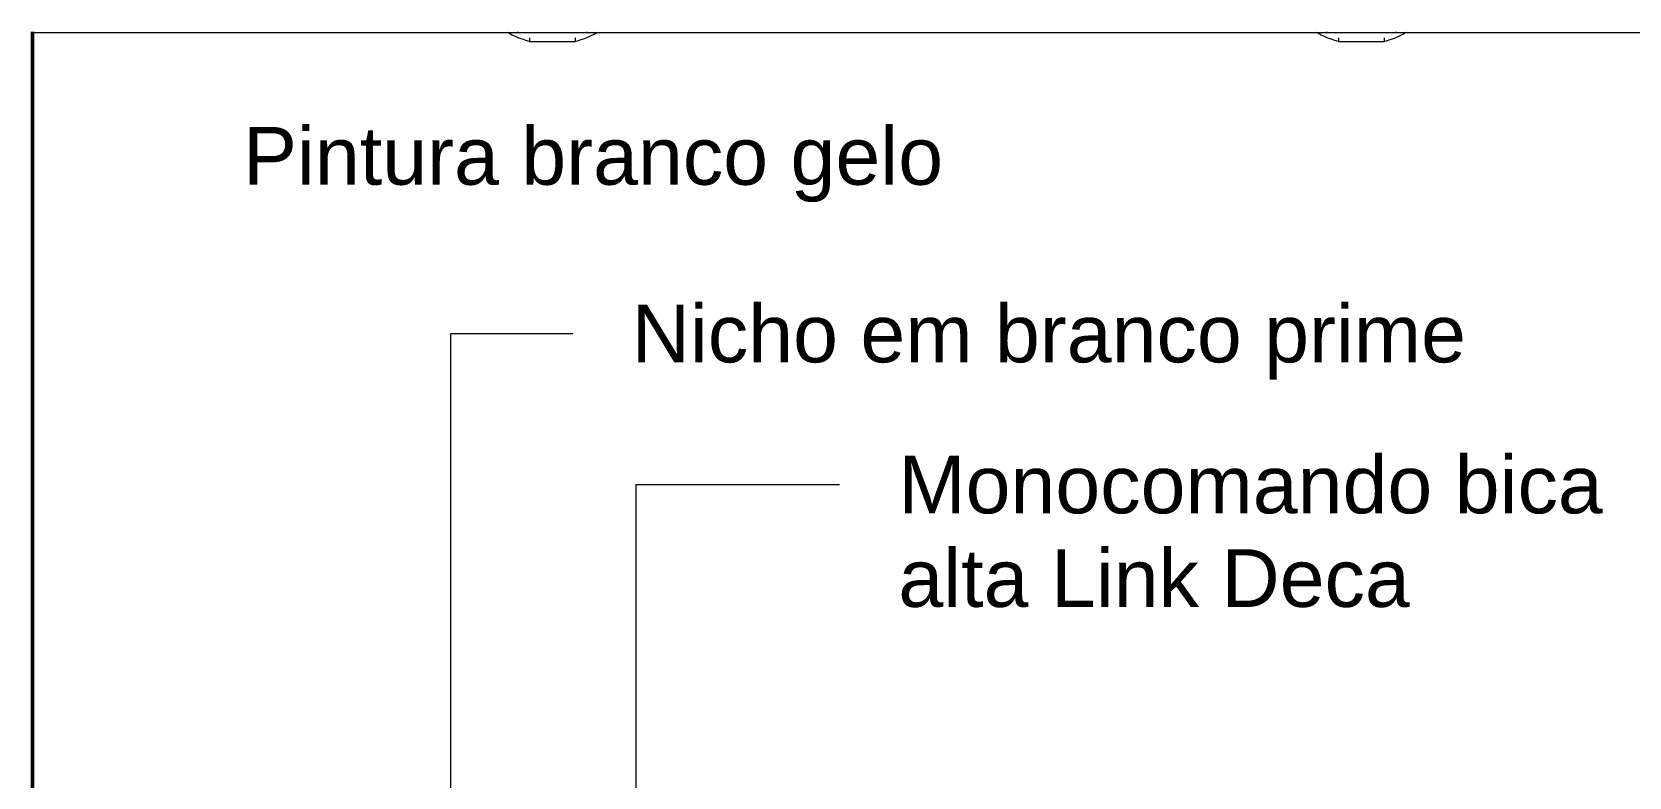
# Model space of a CAD drawing. Header units: millimetres. Extents: x 1525 to 16923, y -16874 to 3225.
# Drawn here: x 7383 to 8765, y 2556 to 3201 of the extents above; entities that cross this region are included whole.
import ezdxf

# ---------------------------------------------------------------- set-up
doc = ezdxf.new("R2010")
doc.units = ezdxf.units.MM
for name, color, linetype, lineweight in [('A-CLNG', 13, 'Continuous', 9), ('A-WALL', 113, 'Continuous', 25), ('A-WALL-PATT', 111, 'Continuous', 25), ('E-LITE-EQPM', 33, 'Continuous', 9), ('G-ANNO-TEXT', 231, 'Continuous', 9)]:
    doc.layers.add(name, color=color, linetype=linetype, lineweight=lineweight)
doc.styles.add('Arial_1', font='arial.ttf', dxfattribs={"height": 50})

# ---------------------------------------------------------------- blocks, each defined once
blk = doc.blocks.new('Lâmpada Redonda Embutida - Iluminação-4448281-ELEVAÇÃO 3 BANHEIRO SUÍTE')
at = {"layer": 'E-LITE-EQPM'}
for p, q in [((-15918.1, 3200), (-15879.7, 3200)), ((-15909.7, 3200.6), (-15909.7, 3200)), ((-15899.7, 3195.4), (-15899.7, 3192.4)), ((-15899.7, 3192.4), (-15879.7, 3192.4)), ((-15899.7, 3192.4), (-15879.7, 3192.4)), ((-15879.7, 3200), (-15841.2, 3200)), ((-15879.7, 3192.4), (-15859.7, 3192.4)), ((-15879.7, 3192.4), (-15859.7, 3192.4)), ((-15859.7, 3192.4), (-15859.7, 3195.4)), ((-15849.7, 3200), (-15849.7, 3200.6))]:
    blk.add_line(p, q, dxfattribs=at)
at = {"layer": 'E-LITE-EQPM', "flags": 128}
for points in [[(-15899.7, 3192.4), (-15902.7, 3193.2), (-15905.8, 3194.2), (-15908.8, 3195.3), (-15911.7, 3196.6), (-15914.6, 3197.9), (-15917.5, 3199.4), (-15918.7, 3200)], [(-15840.7, 3200), (-15843.5, 3198.5), (-15846.4, 3197.1), (-15849.3, 3195.8), (-15852.3, 3194.7), (-15855.3, 3193.6), (-15858.4, 3192.7), (-15859.7, 3192.4)]]:
    blk.add_lwpolyline(points, dxfattribs=at)

msp = doc.modelspace()

# ---------------------------------------------------------------- hatches: boundary and pattern name
at = {"layer": 'A-WALL-PATT'}
h = msp.add_hatch(color=256, dxfattribs=at)
h.paths.add_polyline_path([(7382.946, 169.408), (7383.424, 169.408), (7383.424, 700), (7382.946, 700), (7382.946, 264.132)])
h.paths.add_polyline_path([(7382.946, 2320), (7383.424, 2320), (7383.424, 3200.577), (7382.946, 3200.577), (7382.946, 2322.812)])

# ---------------------------------------------------------------- linework, layer by layer
at = {"layer": 'A-CLNG'}
for p, q in [((7383.424, 3200), (7795.267, 3200)), ((7871.581, 3200), (8495.267, 3200)), ((8571.581, 3200), (9195.267, 3200))]:
    msp.add_line(p, q, dxfattribs=at)
at = {"layer": 'A-WALL', "lineweight": 50}
msp.add_line((7383.424, 2320), (7383.424, 3200.577), dxfattribs=at)
at = {"layer": 'G-ANNO-TEXT', "color": 7}
for p, q in [((7745.356, 2939.504), (7851.023, 2939.504)), ((7745.356, 1230.68), (7745.356, 2939.504)), ((7905.885, 2808.822), (8081.813, 2808.822)), ((7905.885, 1377.916), (7905.885, 2808.822))]:
    msp.add_line(p, q, dxfattribs=at)

# ---------------------------------------------------------------- block references
at = {"layer": 'E-LITE-EQPM'}
for p in [(23713.075, 0), (24413.075, 0)]:
    msp.add_blockref('Lâmpada Redonda Embutida - Iluminação-4448281-ELEVAÇÃO 3 BANHEIRO SUÍTE', p, dxfattribs=at)

# ---------------------------------------------------------------- texts
at = {"layer": 'G-ANNO-TEXT', "color": 7, "char_height": 50, "attachment_point": 1, "style": 'Arial_1'}
for s, insert, width in [('Pintura branco gelo', (7565.68, 3118.274), 751.58203), ('Nicho em branco prime', (7901.823, 2964.504), 895.88578), ('Monocomando bica ', (8132.613, 2833.822), 779.64109), ('alta Link Deca', (8132.613, 2752.794), 551.16016)]:
    msp.add_mtext(s, dxfattribs=dict(at, insert=insert, width=width))

doc.saveas('drawing.dxf')
